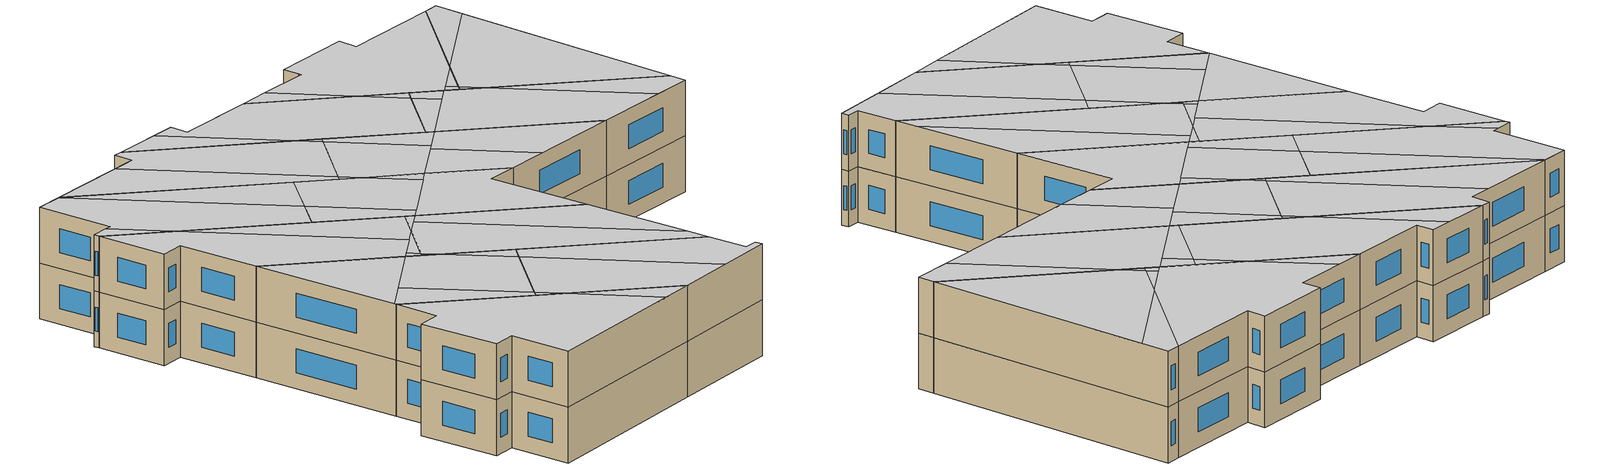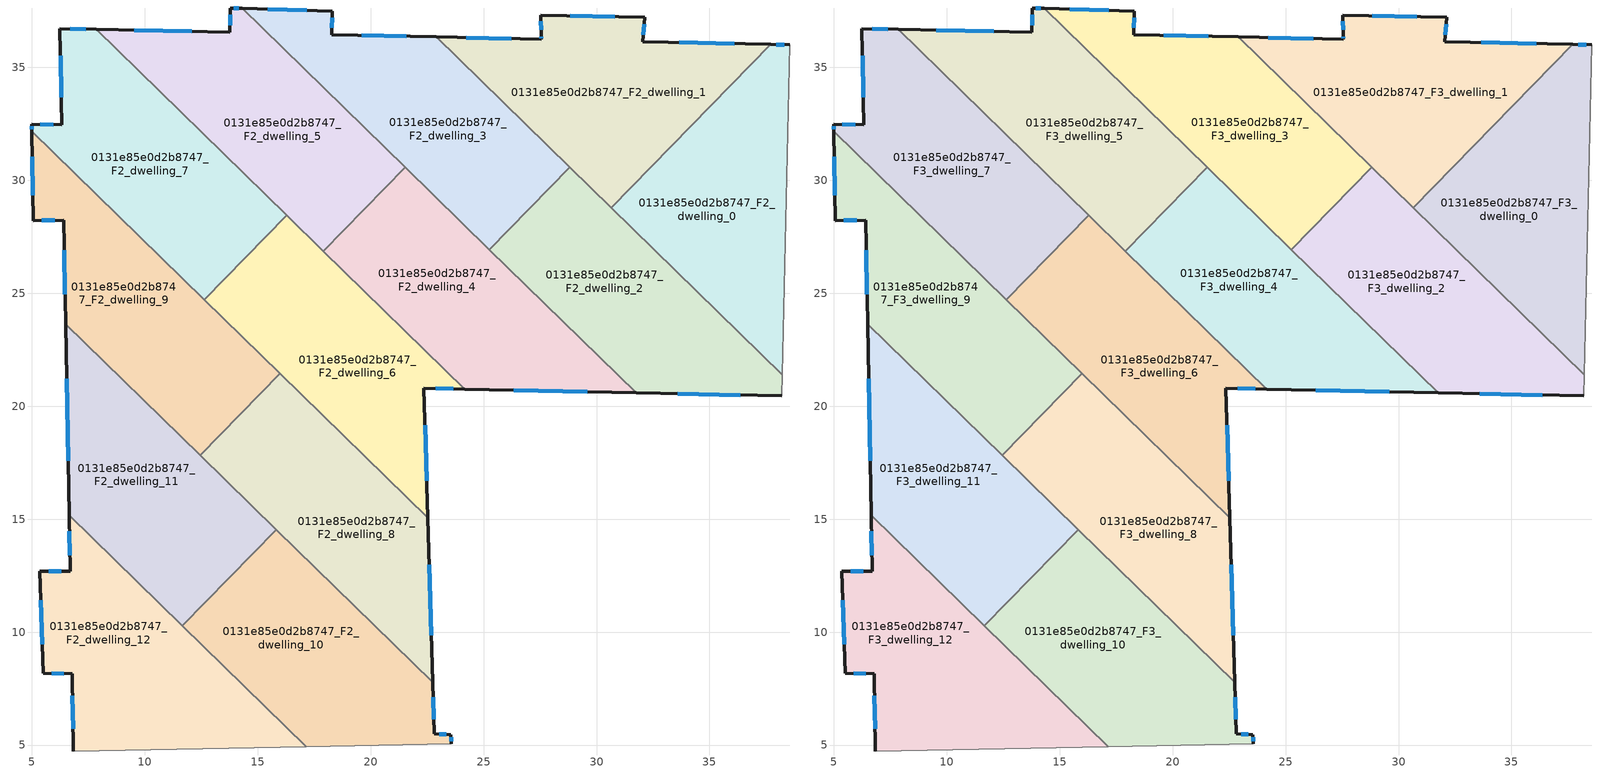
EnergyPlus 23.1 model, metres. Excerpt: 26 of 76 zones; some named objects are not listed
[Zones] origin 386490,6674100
0131e85e0d2b8747_F2_dwelling_0
 floor to 0131e85e0d2b8747_F1_dwelling_0 (EU_floor_Construction): 38.56,36 38.22,21.4 30.66,28.79 37.72,36.02 z6
 wall outside (EU_wall_Construction): 38.56,36 37.72,36.02 z6:9
 wall to 0131e85e0d2b8747_F2_dwelling_1 (EU_wall_Construction): 37.72,36.02 30.66,28.79 z6:9
 wall adiabatic (EU_wall_Construction): 38.22,21.4 38.56,36 z6:9
 wall to 0131e85e0d2b8747_F2_dwelling_2 (EU_wall_Construction): 30.66,28.79 38.22,21.4 z6:9
 window (EU_Window_Construction): 38.32,36.01 37.96,36.02 z6.86:8.14
0131e85e0d2b8747_F2_dwelling_1
 floor to 0131e85e0d2b8747_F1_dwelling_1 (EU_floor_Construction): 37.72,36.02 30.66,28.79 22.9,36.36 27.56,36.25 27.55,36.41 27.53,37.3 32.13,37.24 32.05,36.15 z6
 wall outside (EU_wall_Construction): 37.72,36.02 32.05,36.15 32.13,37.24 27.53,37.3 27.55,36.41 27.56,36.25 22.9,36.36 z6:9
 wall to 0131e85e0d2b8747_F2_dwelling_3 (EU_wall_Construction): 22.9,36.36 28.82,30.58 z6:9
 wall to 0131e85e0d2b8747_F2_dwelling_2 (EU_wall_Construction): 28.82,30.58 30.65,28.79 z6:9
 window (EU_Window_Construction): 26.23,36.28 24.23,36.33 / 27.56,36.37 27.56,36.3 / 27.54,37.05 27.55,36.67 / 30.81,37.25 28.84,37.28 / 32.08,36.46 32.11,36.92 / 36.1,36.06 33.67,36.11 z6.86:8.14
0131e85e0d2b8747_F2_dwelling_10
 floor to 0131e85e0d2b8747_F1_dwelling_10 (EU_floor_Construction): 22.75,7.77 22.82,5.5 23.55,5.46 23.57,5.06 17.14,4.94 11.66,10.28 15.82,14.54 z6
 wall outside (EU_wall_Construction): 23.57,5.06 23.55,5.46 22.82,5.5 22.75,7.77 z6:9
 wall to 0131e85e0d2b8747_F2_dwelling_11 (EU_wall_Construction): 15.82,14.54 11.66,10.28 z6:9
 wall adiabatic (EU_wall_Construction): 17.14,4.94 23.57,5.06 z6:9
 wall to 0131e85e0d2b8747_F2_dwelling_12 (EU_wall_Construction): 11.66,10.28 17.14,4.94 z6:9
 wall to 0131e85e0d2b8747_F2_dwelling_8 (EU_wall_Construction): 22.75,7.77 15.82,14.54 z6:9
 window (EU_Window_Construction): 22.8,6.15 22.77,7.12 / 23.34,5.47 23.03,5.49 / 23.57,5.18 23.56,5.35 z6.86:8.14
0131e85e0d2b8747_F2_dwelling_11
 floor to 0131e85e0d2b8747_F1_dwelling_11 (EU_floor_Construction): 15.82,14.54 11.66,10.28 6.65,15.17 6.49,23.64 z6
 wall outside (EU_wall_Construction): 6.49,23.64 6.65,15.17 z6:9
 wall to 0131e85e0d2b8747_F2_dwelling_9 (EU_wall_Construction): 12.45,17.82 6.49,23.64 z6:9
 wall to 0131e85e0d2b8747_F2_dwelling_12 (EU_wall_Construction): 6.65,15.17 11.66,10.28 z6:9
 wall to 0131e85e0d2b8747_F2_dwelling_8 (EU_wall_Construction): 15.82,14.54 12.45,17.82 z6:9
 window (EU_Window_Construction): 6.53,21.22 6.6,17.59 z6.86:8.14
0131e85e0d2b8747_F2_dwelling_12
 floor to 0131e85e0d2b8747_F1_dwelling_12 (EU_floor_Construction): 17.14,4.94 6.84,4.74 6.78,8.16 5.51,8.18 5.36,12.7 6.69,12.69 6.65,15.17 z6
 wall outside (EU_wall_Construction): 6.65,15.17 6.69,12.69 5.36,12.7 5.51,8.18 6.78,8.16 6.84,4.74 z6:9
 wall adiabatic (EU_wall_Construction): 6.84,4.74 17.14,4.94 z6:9
 window (EU_Window_Construction): 5.4,11.4 5.46,9.47 / 6.31,12.69 5.74,12.69 / 6.66,14.47 6.68,13.4 / 6.8,7.19 6.82,5.72 / 5.87,8.17 6.41,8.17 z6.86:8.14
0131e85e0d2b8747_F2_dwelling_2
 floor to 0131e85e0d2b8747_F1_dwelling_2 (EU_floor_Construction): 38.22,21.4 38.2,20.46 31.75,20.6 25.26,26.93 28.82,30.58 z6
 wall outside (EU_wall_Construction): 31.75,20.6 38.2,20.46 z6:9
 wall to 0131e85e0d2b8747_F2_dwelling_3 (EU_wall_Construction): 28.82,30.58 25.26,26.93 z6:9
 wall adiabatic (EU_wall_Construction): 38.2,20.46 38.22,21.4 z6:9
 wall to 0131e85e0d2b8747_F2_dwelling_4 (EU_wall_Construction): 25.26,26.93 31.75,20.6 z6:9
 window (EU_Window_Construction): 33.59,20.56 36.36,20.5 z6.86:8.14
0131e85e0d2b8747_F2_dwelling_3
 floor to 0131e85e0d2b8747_F1_dwelling_3 (EU_floor_Construction): 22.9,36.36 28.82,30.58 25.26,26.93 14.31,37.62 18.3,37.49 18.28,36.46 z6
 wall outside (EU_wall_Construction): 22.9,36.36 18.28,36.46 18.3,37.49 14.31,37.62 z6:9
 wall to 0131e85e0d2b8747_F2_dwelling_5 (EU_wall_Construction): 14.31,37.62 21.53,30.58 z6:9
 wall to 0131e85e0d2b8747_F2_dwelling_4 (EU_wall_Construction): 21.53,30.57 25.26,26.93 z6:9
 window (EU_Window_Construction): 17.16,37.52 15.45,37.58 / 18.28,36.75 18.29,37.19 / 21.58,36.38 19.6,36.43 z6.86:8.14
0131e85e0d2b8747_F2_dwelling_4
 floor to 0131e85e0d2b8747_F1_dwelling_4 (EU_floor_Construction): 31.75,20.6 24.17,20.76 17.91,26.87 21.53,30.58 z6
 wall outside (EU_wall_Construction): 24.17,20.76 31.75,20.6 z6:9
 wall to 0131e85e0d2b8747_F2_dwelling_5 (EU_wall_Construction): 21.53,30.58 17.91,26.87 z6:9
 wall to 0131e85e0d2b8747_F2_dwelling_6 (EU_wall_Construction): 17.91,26.87 24.17,20.76 z6:9
 window (EU_Window_Construction): 26.33,20.72 29.58,20.65 z6.86:8.14
0131e85e0d2b8747_F2_dwelling_5
 floor to 0131e85e0d2b8747_F1_dwelling_5 (EU_floor_Construction): 21.53,30.58 17.91,26.87 7.84,36.69 13.77,36.56 13.79,37.63 14.31,37.62 z6
 wall outside (EU_wall_Construction): 14.31,37.62 13.79,37.63 13.77,36.56 7.84,36.69 z6:9
 wall to 0131e85e0d2b8747_F2_dwelling_7 (EU_wall_Construction): 7.84,36.69 16.28,28.46 z6:9
 wall to 0131e85e0d2b8747_F2_dwelling_6 (EU_wall_Construction): 16.28,28.46 17.91,26.87 z6:9
 window (EU_Window_Construction): 13.79,37.33 13.78,36.87 / 14.16,37.62 13.94,37.63 / 12.08,36.6 9.54,36.65 z6.86:8.14
0131e85e0d2b8747_F2_dwelling_6
 floor to 0131e85e0d2b8747_F1_dwelling_6 (EU_floor_Construction): 24.17,20.76 22.36,20.8 22.53,15.07 12.64,24.72 16.28,28.46 z6
 wall outside (EU_wall_Construction): 22.53,15.07 22.36,20.8 24.17,20.76 z6:9
 wall to 0131e85e0d2b8747_F2_dwelling_7 (EU_wall_Construction): 16.28,28.46 12.64,24.72 z6:9
 wall to 0131e85e0d2b8747_F2_dwelling_8 (EU_wall_Construction): 15.99,21.45 22.53,15.07 z6:9
 wall to 0131e85e0d2b8747_F2_dwelling_9 (EU_wall_Construction): 12.64,24.72 15.99,21.45 z6:9
 window (EU_Window_Construction): 22.48,16.71 22.41,19.16 / 22.88,20.79 23.65,20.77 z6.86:8.14
0131e85e0d2b8747_F2_dwelling_7
 floor to 0131e85e0d2b8747_F1_dwelling_7 (EU_floor_Construction): 16.28,28.46 12.64,24.72 4.99,32.18 4.99,32.48 6.32,32.47 6.24,36.72 7.84,36.69 z6
 wall outside (EU_wall_Construction): 7.84,36.69 6.24,36.72 6.32,32.47 4.99,32.48 4.99,32.18 z6:9
 wall to 0131e85e0d2b8747_F2_dwelling_9 (EU_wall_Construction): 4.99,32.18 12.64,24.72 z6:9
 window (EU_Window_Construction): 4.99,32.4 4.99,32.27 / 5.94,32.47 5.37,32.48 / 6.27,35.51 6.3,33.69 / 7.39,36.7 6.7,36.71 z6.86:8.14
0131e85e0d2b8747_F2_dwelling_8
 floor to 0131e85e0d2b8747_F1_dwelling_8 (EU_floor_Construction): 22.53,15.07 22.75,7.77 12.45,17.82 15.99,21.45 z6
 wall outside (EU_wall_Construction): 22.75,7.77 22.53,15.07 z6:9
 wall to 0131e85e0d2b8747_F2_dwelling_9 (EU_wall_Construction): 15.99,21.45 12.45,17.82 z6:9
 window (EU_Window_Construction): 22.69,9.86 22.59,12.98 z6.86:8.14
0131e85e0d2b8747_F2_dwelling_9
 floor to 0131e85e0d2b8747_F1_dwelling_9 (EU_floor_Construction): 6.4,28.23 5.06,28.22 4.99,32.18 15.99,21.45 12.45,17.82 6.49,23.64 z6
 wall outside (EU_wall_Construction): 4.99,32.18 5.06,28.22 6.4,28.23 6.49,23.64 z6:9
 window (EU_Window_Construction): 6.43,26.92 6.46,24.95 / 5.44,28.23 6.02,28.23 / 5.01,31.05 5.04,29.35 z6.86:8.14
0131e85e0d2b8747_F3_dwelling_0
 floor to 0131e85e0d2b8747_F2_dwelling_0 (EU_floor_Construction): 38.56,36 38.22,21.4 30.66,28.79 37.72,36.02 z9
 wall outside (EU_wall_Construction): 38.56,36 37.72,36.02 z9:12
 wall to 0131e85e0d2b8747_F3_dwelling_1 (EU_wall_Construction): 37.72,36.02 30.66,28.79 z9:12
 wall adiabatic (EU_wall_Construction): 38.22,21.4 38.56,36 z9:12
 wall to 0131e85e0d2b8747_F3_dwelling_2 (EU_wall_Construction): 30.66,28.79 38.22,21.4 z9:12
 window (EU_Window_Construction): 38.32,36.01 37.96,36.02 z9.86:11.14
 ceiling to 0131e85e0d2b8747_F4_dwelling_6 (EU_floor_Construction): 38.22,21.4 38.52,34.36 32.67,30.86 30.88,29.02 31.55,27.92 z12
 ceiling to 0131e85e0d2b8747_F4_dwelling_0 (EU_floor_Construction): 38.52,34.36 38.56,36 37.72,36.02 32.67,30.86 z12
 ceiling to 0131e85e0d2b8747_F4_dwelling_7 (EU_floor_Construction): 31.55,27.92 30.88,29.02 30.66,28.79 z12
0131e85e0d2b8747_F3_dwelling_1
 floor to 0131e85e0d2b8747_F2_dwelling_1 (EU_floor_Construction): 37.72,36.02 30.66,28.79 22.9,36.36 27.56,36.25 27.55,36.41 27.53,37.3 32.13,37.24 32.05,36.15 z9
 wall outside (EU_wall_Construction): 37.72,36.02 32.05,36.15 32.13,37.24 27.53,37.3 27.55,36.41 27.56,36.25 22.9,36.36 z9:12
 wall to 0131e85e0d2b8747_F3_dwelling_3 (EU_wall_Construction): 22.9,36.36 28.82,30.58 z9:12
 wall to 0131e85e0d2b8747_F3_dwelling_2 (EU_wall_Construction): 28.82,30.58 30.65,28.79 z9:12
 window (EU_Window_Construction): 26.23,36.28 24.23,36.33 / 27.56,36.37 27.56,36.3 / 27.54,37.05 27.55,36.67 / 30.81,37.25 28.84,37.28 / 32.08,36.46 32.11,36.92 / 36.1,36.06 33.67,36.11 z9.86:11.14
 ceiling to 0131e85e0d2b8747_F4_dwelling_0 (EU_floor_Construction): 32.67,30.86 37.72,36.02 32.05,36.15 32.13,37.24 27.53,37.3 27.55,36.41 27.56,36.25 24.61,36.32 26.95,32.4 30.11,29.32 z12
 ceiling to 0131e85e0d2b8747_F4_dwelling_6 (EU_floor_Construction): 30.88,29.02 32.67,30.86 30.55,29.58 z12
 ceiling to 0131e85e0d2b8747_F4_dwelling_1 (EU_floor_Construction): 26.95,32.4 24.61,36.32 22.9,36.35 z12
 ceiling to 0131e85e0d2b8747_F4_dwelling_7 (EU_floor_Construction): 30.66,28.79 30.88,29.02 30.55,29.58 30.11,29.32 z12
0131e85e0d2b8747_F3_dwelling_10
 floor to 0131e85e0d2b8747_F2_dwelling_10 (EU_floor_Construction): 22.75,7.77 22.82,5.5 23.55,5.46 23.57,5.06 17.14,4.94 11.66,10.28 15.82,14.54 z9
 wall outside (EU_wall_Construction): 23.57,5.06 23.55,5.46 22.82,5.5 22.75,7.77 z9:12
 wall to 0131e85e0d2b8747_F3_dwelling_11 (EU_wall_Construction): 15.82,14.54 11.66,10.28 z9:12
 wall adiabatic (EU_wall_Construction): 17.14,4.94 23.57,5.06 z9:12
 wall to 0131e85e0d2b8747_F3_dwelling_12 (EU_wall_Construction): 11.66,10.28 17.14,4.94 z9:12
 wall to 0131e85e0d2b8747_F3_dwelling_8 (EU_wall_Construction): 22.75,7.77 15.82,14.54 z9:12
 window (EU_Window_Construction): 22.8,6.15 22.77,7.12 / 23.34,5.47 23.03,5.49 / 23.57,5.18 23.56,5.35 z9.86:11.14
 ceiling to 0131e85e0d2b8747_F4_dwelling_10 (EU_floor_Construction): 20.4,5 15.12,13.82 11.93,10.55 12.69,9.27 17.14,4.94 z12
 ceiling to 0131e85e0d2b8747_F4_dwelling_9 (EU_floor_Construction): 23.57,5.06 23.55,5.46 22.82,5.5 22.75,7.77 15.82,14.54 15.12,13.82 20.4,5 z12
 ceiling to 0131e85e0d2b8747_F4_dwelling_11 (EU_floor_Construction): 12.69,9.27 11.93,10.55 11.66,10.28 z12
0131e85e0d2b8747_F3_dwelling_11
 floor to 0131e85e0d2b8747_F2_dwelling_11 (EU_floor_Construction): 15.82,14.54 11.66,10.28 6.65,15.17 6.49,23.64 z9
 wall outside (EU_wall_Construction): 6.49,23.64 6.65,15.17 z9:12
 wall to 0131e85e0d2b8747_F3_dwelling_9 (EU_wall_Construction): 12.45,17.82 6.49,23.64 z9:12
 wall to 0131e85e0d2b8747_F3_dwelling_12 (EU_wall_Construction): 6.65,15.17 11.66,10.28 z9:12
 wall to 0131e85e0d2b8747_F3_dwelling_8 (EU_wall_Construction): 15.82,14.54 12.45,17.82 z9:12
 window (EU_Window_Construction): 6.53,21.22 6.6,17.59 z9.86:11.14
 ceiling to 0131e85e0d2b8747_F4_dwelling_5 (EU_floor_Construction): 11.86,18.4 6.49,23.64 6.65,15.28 z12
 ceiling to 0131e85e0d2b8747_F4_dwelling_10 (EU_floor_Construction): 11.93,10.55 15.12,13.82 13.11,17.18 11.86,18.4 8.45,16.36 z12
 ceiling to 0131e85e0d2b8747_F4_dwelling_11 (EU_floor_Construction): 11.66,10.28 11.93,10.55 8.45,16.36 6.65,15.28 6.65,15.17 z12
 ceiling to 0131e85e0d2b8747_F4_dwelling_9 (EU_floor_Construction): 15.12,13.82 15.82,14.54 13.11,17.18 z12
0131e85e0d2b8747_F3_dwelling_12
 floor to 0131e85e0d2b8747_F2_dwelling_12 (EU_floor_Construction): 17.14,4.94 6.84,4.74 6.78,8.16 5.51,8.18 5.36,12.7 6.69,12.69 6.65,15.17 z9
 wall outside (EU_wall_Construction): 6.65,15.17 6.69,12.69 5.36,12.7 5.51,8.18 6.78,8.16 6.84,4.74 z9:12
 wall adiabatic (EU_wall_Construction): 6.84,4.74 17.14,4.94 z9:12
 window (EU_Window_Construction): 5.4,11.4 5.46,9.47 / 6.31,12.69 5.74,12.69 / 6.66,14.47 6.68,13.4 / 6.8,7.19 6.82,5.72 / 5.87,8.17 6.41,8.17 z9.86:11.14
 ceiling to 0131e85e0d2b8747_F4_dwelling_11 (EU_floor_Construction): 15.31,4.9 12.69,9.27 6.65,15.17 6.69,12.69 5.36,12.7 5.51,8.18 6.78,8.16 6.84,4.74 z12
 ceiling to 0131e85e0d2b8747_F4_dwelling_10 (EU_floor_Construction): 17.14,4.94 12.69,9.27 15.31,4.9 z12
0131e85e0d2b8747_F3_dwelling_2
 floor to 0131e85e0d2b8747_F2_dwelling_2 (EU_floor_Construction): 38.22,21.4 38.2,20.46 31.75,20.6 25.26,26.93 28.82,30.58 z9
 wall outside (EU_wall_Construction): 31.75,20.6 38.2,20.46 z9:12
 wall to 0131e85e0d2b8747_F3_dwelling_3 (EU_wall_Construction): 28.82,30.58 25.26,26.93 z9:12
 wall adiabatic (EU_wall_Construction): 38.2,20.46 38.22,21.4 z9:12
 wall to 0131e85e0d2b8747_F3_dwelling_4 (EU_wall_Construction): 25.26,26.93 31.75,20.6 z9:12
 window (EU_Window_Construction): 33.59,20.56 36.36,20.5 z9.86:11.14
 ceiling to 0131e85e0d2b8747_F4_dwelling_7 (EU_floor_Construction): 35.98,20.51 31.55,27.91 30.11,29.32 25.59,26.61 31.75,20.6 z12
 ceiling to 0131e85e0d2b8747_F4_dwelling_6 (EU_floor_Construction): 38.2,20.46 38.22,21.4 31.55,27.91 35.98,20.51 z12
 ceiling to 0131e85e0d2b8747_F4_dwelling_1 (EU_floor_Construction): 29.14,28.74 28.34,30.09 25.26,26.93 25.59,26.61 z12
 ceiling to 0131e85e0d2b8747_F4_dwelling_0 (EU_floor_Construction): 30.11,29.32 28.82,30.58 28.34,30.09 29.14,28.74 z12
0131e85e0d2b8747_F3_dwelling_3
 floor to 0131e85e0d2b8747_F2_dwelling_3 (EU_floor_Construction): 22.9,36.36 28.82,30.58 25.26,26.93 14.31,37.62 18.3,37.49 18.28,36.46 z9
 wall outside (EU_wall_Construction): 22.9,36.36 18.28,36.46 18.3,37.49 14.31,37.62 z9:12
 wall to 0131e85e0d2b8747_F3_dwelling_5 (EU_wall_Construction): 14.31,37.62 21.53,30.58 z9:12
 wall to 0131e85e0d2b8747_F3_dwelling_4 (EU_wall_Construction): 21.53,30.57 25.26,26.93 z9:12
 window (EU_Window_Construction): 17.16,37.52 15.45,37.58 / 18.28,36.75 18.29,37.19 / 21.58,36.38 19.6,36.43 z9.86:11.14
 ceiling to 0131e85e0d2b8747_F4_dwelling_1 (EU_floor_Construction): 25.26,26.93 28.34,30.09 26.95,32.4 22.9,36.35 18.28,36.46 18.3,37.49 16.96,37.53 20.55,31.53 z12
 ceiling to 0131e85e0d2b8747_F4_dwelling_2 (EU_floor_Construction): 20.55,31.53 16.96,37.53 14.31,37.62 z12
 ceiling adiabatic (EU_roof_Construction): 28.34,30.09 28.82,30.58 26.95,32.4 z12
0131e85e0d2b8747_F3_dwelling_4
 floor to 0131e85e0d2b8747_F2_dwelling_4 (EU_floor_Construction): 31.75,20.6 24.17,20.76 17.91,26.87 21.53,30.58 z9
 wall outside (EU_wall_Construction): 24.17,20.76 31.75,20.6 z9:12
 wall to 0131e85e0d2b8747_F3_dwelling_5 (EU_wall_Construction): 21.53,30.58 17.91,26.87 z9:12
 wall to 0131e85e0d2b8747_F3_dwelling_6 (EU_wall_Construction): 17.91,26.87 24.17,20.76 z9:12
 window (EU_Window_Construction): 26.33,20.72 29.58,20.65 z9.86:11.14
 ceiling to 0131e85e0d2b8747_F4_dwelling_7 (EU_floor_Construction): 31.75,20.6 25.59,26.61 23.67,25.47 26.52,20.71 z12
 ceiling to 0131e85e0d2b8747_F4_dwelling_8 (EU_floor_Construction): 26.52,20.71 23.67,25.47 20.99,23.86 24.17,20.76 z12
 ceiling to 0131e85e0d2b8747_F4_dwelling_2 (EU_floor_Construction): 24.04,25.69 21.27,30.32 18.12,27.08 18.72,26.08 20.99,23.86 z12
 ceiling to 0131e85e0d2b8747_F4_dwelling_1 (EU_floor_Construction): 25.59,26.61 21.53,30.58 21.27,30.32 24.04,25.69 z12
 ceiling adiabatic (EU_roof_Construction): 18.72,26.08 18.12,27.08 17.91,26.87 z12
0131e85e0d2b8747_F3_dwelling_5
 floor to 0131e85e0d2b8747_F2_dwelling_5 (EU_floor_Construction): 21.53,30.58 17.91,26.87 7.84,36.69 13.77,36.56 13.79,37.63 14.31,37.62 z9
 wall outside (EU_wall_Construction): 14.31,37.62 13.79,37.63 13.77,36.56 7.84,36.69 z9:12
 wall to 0131e85e0d2b8747_F3_dwelling_7 (EU_wall_Construction): 7.84,36.69 16.28,28.46 z9:12
 wall to 0131e85e0d2b8747_F3_dwelling_6 (EU_wall_Construction): 16.28,28.46 17.91,26.87 z9:12
 window (EU_Window_Construction): 13.79,37.33 13.78,36.87 / 14.16,37.62 13.94,37.63 / 12.08,36.6 9.54,36.65 z9.86:11.14
 ceiling to 0131e85e0d2b8747_F4_dwelling_2 (EU_floor_Construction): 18.12,27.08 21.27,30.32 20.55,31.53 14.31,37.62 13.79,37.63 13.77,36.56 12.43,36.59 z12
 ceiling adiabatic (EU_roof_Construction): 17.91,26.87 18.12,27.08 12.43,36.59 7.84,36.69 z12
 ceiling to 0131e85e0d2b8747_F4_dwelling_1 (EU_floor_Construction): 21.27,30.32 21.53,30.58 20.55,31.53 z12
0131e85e0d2b8747_F3_dwelling_6
 floor to 0131e85e0d2b8747_F2_dwelling_6 (EU_floor_Construction): 24.17,20.76 22.36,20.8 22.53,15.07 12.64,24.72 16.28,28.46 z9
 wall outside (EU_wall_Construction): 22.53,15.07 22.36,20.8 24.17,20.76 z9:12
 wall to 0131e85e0d2b8747_F3_dwelling_7 (EU_wall_Construction): 16.28,28.46 12.64,24.72 z9:12
 wall to 0131e85e0d2b8747_F3_dwelling_8 (EU_wall_Construction): 15.99,21.45 22.53,15.07 z9:12
 wall to 0131e85e0d2b8747_F3_dwelling_9 (EU_wall_Construction): 12.64,24.72 15.99,21.45 z9:12
 window (EU_Window_Construction): 22.48,16.71 22.41,19.16 / 22.88,20.79 23.65,20.77 z9.86:11.14
 ceiling to 0131e85e0d2b8747_F4_dwelling_3 (EU_floor_Construction): 20.29,23.45 18.72,26.07 16.28,28.46 14.09,26.21 16.94,21.44 z12
 ceiling to 0131e85e0d2b8747_F4_dwelling_8 (EU_floor_Construction): 22.53,15.07 22.36,20.8 24.17,20.76 20.99,23.86 16.36,21.09 z12
 ceiling to 0131e85e0d2b8747_F4_dwelling_2 (EU_floor_Construction): 20.99,23.86 18.72,26.07 20.29,23.45 z12
 ceiling to 0131e85e0d2b8747_F4_dwelling_4 (EU_floor_Construction): 16.94,21.44 14.09,26.21 12.64,24.72 16.36,21.09 z12
0131e85e0d2b8747_F3_dwelling_7
 floor to 0131e85e0d2b8747_F2_dwelling_7 (EU_floor_Construction): 16.28,28.46 12.64,24.72 4.99,32.18 4.99,32.48 6.32,32.47 6.24,36.72 7.84,36.69 z9
 wall outside (EU_wall_Construction): 7.84,36.69 6.24,36.72 6.32,32.47 4.99,32.48 4.99,32.18 z9:12
 wall to 0131e85e0d2b8747_F3_dwelling_9 (EU_wall_Construction): 4.99,32.18 12.64,24.72 z9:12
 window (EU_Window_Construction): 4.99,32.4 4.99,32.27 / 5.94,32.47 5.37,32.48 / 6.27,35.51 6.3,33.69 / 7.39,36.7 6.7,36.71 z9.86:11.14
 ceiling to 0131e85e0d2b8747_F4_dwelling_4 (EU_floor_Construction): 12.64,24.72 14.09,26.21 7.82,36.69 6.24,36.72 6.32,32.47 5.94,32.47 7.69,29.55 z12
 ceiling to 0131e85e0d2b8747_F4_dwelling_5 (EU_floor_Construction): 7.69,29.55 5.94,32.47 4.99,32.48 4.99,32.18 z12
 ceiling to 0131e85e0d2b8747_F4_dwelling_3 (EU_floor_Construction): 14.09,26.21 16.28,28.46 7.84,36.69 7.82,36.69 z12
0131e85e0d2b8747_F3_dwelling_8
 floor to 0131e85e0d2b8747_F2_dwelling_8 (EU_floor_Construction): 22.53,15.07 22.75,7.77 12.45,17.82 15.99,21.45 z9
 wall outside (EU_wall_Construction): 22.75,7.77 22.53,15.07 z9:12
 wall to 0131e85e0d2b8747_F3_dwelling_9 (EU_wall_Construction): 15.99,21.45 12.45,17.82 z9:12
 window (EU_Window_Construction): 22.69,9.86 22.59,12.98 z9.86:11.14
 ceiling to 0131e85e0d2b8747_F4_dwelling_9 (EU_floor_Construction): 22.75,7.77 22.71,8.98 15.7,20.7 14.63,20.05 12.62,18 13.11,17.18 z12
 ceiling to 0131e85e0d2b8747_F4_dwelling_8 (EU_floor_Construction): 22.71,8.98 22.53,15.07 16.36,21.09 15.7,20.7 z12
 ceiling to 0131e85e0d2b8747_F4_dwelling_4 (EU_floor_Construction): 16.36,21.09 15.99,21.45 14.63,20.05 z12
 ceiling adiabatic (EU_roof_Construction): 13.11,17.18 12.62,18 12.45,17.82 z12
0131e85e0d2b8747_F3_dwelling_9
 floor to 0131e85e0d2b8747_F2_dwelling_9 (EU_floor_Construction): 6.4,28.23 5.06,28.22 4.99,32.18 15.99,21.45 12.45,17.82 6.49,23.64 z9
 wall outside (EU_wall_Construction): 4.99,32.18 5.06,28.22 6.4,28.23 6.49,23.64 z9:12
 window (EU_Window_Construction): 6.43,26.92 6.46,24.95 / 5.44,28.23 6.02,28.23 / 5.01,31.05 5.04,29.35 z9.86:11.14
 ceiling to 0131e85e0d2b8747_F4_dwelling_5 (EU_floor_Construction): 13.71,19.5 7.69,29.55 4.99,32.18 5.06,28.22 6.4,28.23 6.49,23.64 11.86,18.4 z12
 ceiling to 0131e85e0d2b8747_F4_dwelling_9 (EU_floor_Construction): 12.62,18 14.63,20.05 12.24,18.63 z12; 12.45,17.82 12.62,18 12.24,18.63 11.86,18.4 z12
 ceiling to 0131e85e0d2b8747_F4_dwelling_4 (EU_floor_Construction): 14.63,20.05 15.99,21.45 7.69,29.55 13.7,19.5 z12
[Building]
EU S2 Campaign: North Axis=0; Terrain=City; Solar Distribution=FullExterior
[Site:Location]
Helsinki-Vantaa.AP: Latitude=60.317; Longitude=24.963; Time Zone=2; Elevation=54.6
[SizingPeriod:WeatherFileDays]
AnnualSizingPeriod: Begin Month=1; Begin Day of Month=1; End Month=12; End Day of Month=31; Day of Week for Start Day=Monday; Use Weather File Daylight Saving Period=No; Use Weather File Rain and Snow Indicators=No
[MATERIAL]
EU_InternalMass_Material: Roughness=MediumRough; Thickness=0.1; Conductivity=1; Density=1800; Specific Heat=900; Thermal Absorptance=0.9; Solar Absorptance=0.7; Visible Absorptance=0.7
[MATERIAL:NOMASS] Roughness=MediumRough; Thermal Absorptance=0.9; Solar Absorptance=0.7; Visible Absorptance=0.7
Name | Thermal Resistance
EU_wall_NoMass | 1.10183
EU_roof_NoMass; EU_floor_NoMass | 1.70606
[WINDOWMATERIAL:SIMPLEGLAZINGSYSTEM]
EU_Window_SimpleGlazing: UFactor=3.11035; Solar Heat Gain Coefficient=0.8; Visible Transmittance=0.8
[CONSTRUCTION]
EU_wall_Construction: EU_wall_NoMass
EU_roof_Construction: EU_roof_NoMass
EU_floor_Construction: EU_floor_NoMass
EU_Window_Construction: EU_Window_SimpleGlazing
EU_InternalMass_Construction: EU_InternalMass_Material
[ZONE] Type=1; Multiplier=1; Ceiling Height=autocalculate; Floor Area=autocalculate; Part of Total Floor Area=Yes
Name | Volume
0131e85e0d2b8747_F2_dwelling_0; 0131e85e0d2b8747_F3_dwelling_0; 0131e85e0d2b8747_F2_dwelling_10; 0131e85e0d2b8747_F3_dwelling_10; 0131e85e0d2b8747_F2_dwelling_3; 0131e85e0d2b8747_F3_dwelling_3 | 178.89
0131e85e0d2b8747_F2_dwelling_1; 0131e85e0d2b8747_F3_dwelling_1 | 178.906
0131e85e0d2b8747_F2_dwelling_11; 0131e85e0d2b8747_F3_dwelling_11 | 178.895
0131e85e0d2b8747_F2_dwelling_12; 0131e85e0d2b8747_F3_dwelling_12 | 178.912
0131e85e0d2b8747_F2_dwelling_2; 0131e85e0d2b8747_F3_dwelling_2 | 178.86
0131e85e0d2b8747_F2_dwelling_4; 0131e85e0d2b8747_F3_dwelling_4 | 178.893
0131e85e0d2b8747_F2_dwelling_5; 0131e85e0d2b8747_F3_dwelling_5 | 178.909
0131e85e0d2b8747_F2_dwelling_6; 0131e85e0d2b8747_F3_dwelling_6 | 178.903
0131e85e0d2b8747_F2_dwelling_7; 0131e85e0d2b8747_F3_dwelling_7 | 178.885
0131e85e0d2b8747_F2_dwelling_8; 0131e85e0d2b8747_F3_dwelling_8 | 178.927
0131e85e0d2b8747_F2_dwelling_9; 0131e85e0d2b8747_F3_dwelling_9 | 178.926
[INTERNALMASS] Construction=EU_InternalMass_Construction
Name | Zone or ZoneList | Surface Area
0131e85e0d2b8747_F2_dwelling_0_EU_InternalMass | 0131e85e0d2b8747_F2_dwelling_0 | 59.6307
0131e85e0d2b8747_F2_dwelling_1_EU_InternalMass | 0131e85e0d2b8747_F2_dwelling_1 | 59.6354
0131e85e0d2b8747_F2_dwelling_2_EU_InternalMass | 0131e85e0d2b8747_F2_dwelling_2 | 59.6209
0131e85e0d2b8747_F2_dwelling_3_EU_InternalMass | 0131e85e0d2b8747_F2_dwelling_3 | 59.6303
0131e85e0d2b8747_F2_dwelling_4_EU_InternalMass | 0131e85e0d2b8747_F2_dwelling_4 | 59.6337
0131e85e0d2b8747_F2_dwelling_5_EU_InternalMass | 0131e85e0d2b8747_F2_dwelling_5 | 59.6373
0131e85e0d2b8747_F2_dwelling_6_EU_InternalMass | 0131e85e0d2b8747_F2_dwelling_6 | 59.6331
0131e85e0d2b8747_F2_dwelling_7_EU_InternalMass | 0131e85e0d2b8747_F2_dwelling_7 | 59.6274
0131e85e0d2b8747_F2_dwelling_8_EU_InternalMass | 0131e85e0d2b8747_F2_dwelling_8 | 59.6416
0131e85e0d2b8747_F2_dwelling_9_EU_InternalMass | 0131e85e0d2b8747_F2_dwelling_9 | 59.6423
0131e85e0d2b8747_F2_dwelling_10_EU_InternalMass | 0131e85e0d2b8747_F2_dwelling_10 | 59.6286
0131e85e0d2b8747_F2_dwelling_11_EU_InternalMass | 0131e85e0d2b8747_F2_dwelling_11 | 59.6314
0131e85e0d2b8747_F2_dwelling_12_EU_InternalMass | 0131e85e0d2b8747_F2_dwelling_12 | 59.637
0131e85e0d2b8747_F3_dwelling_0_EU_InternalMass | 0131e85e0d2b8747_F3_dwelling_0 | 59.6307
0131e85e0d2b8747_F3_dwelling_1_EU_InternalMass | 0131e85e0d2b8747_F3_dwelling_1 | 59.6354
0131e85e0d2b8747_F3_dwelling_2_EU_InternalMass | 0131e85e0d2b8747_F3_dwelling_2 | 59.6209
0131e85e0d2b8747_F3_dwelling_3_EU_InternalMass | 0131e85e0d2b8747_F3_dwelling_3 | 59.6303
0131e85e0d2b8747_F3_dwelling_4_EU_InternalMass | 0131e85e0d2b8747_F3_dwelling_4 | 59.6337
0131e85e0d2b8747_F3_dwelling_5_EU_InternalMass | 0131e85e0d2b8747_F3_dwelling_5 | 59.6373
0131e85e0d2b8747_F3_dwelling_6_EU_InternalMass | 0131e85e0d2b8747_F3_dwelling_6 | 59.6331
0131e85e0d2b8747_F3_dwelling_7_EU_InternalMass | 0131e85e0d2b8747_F3_dwelling_7 | 59.6274
0131e85e0d2b8747_F3_dwelling_8_EU_InternalMass | 0131e85e0d2b8747_F3_dwelling_8 | 59.6416
0131e85e0d2b8747_F3_dwelling_9_EU_InternalMass | 0131e85e0d2b8747_F3_dwelling_9 | 59.6423
0131e85e0d2b8747_F3_dwelling_10_EU_InternalMass | 0131e85e0d2b8747_F3_dwelling_10 | 59.6286
0131e85e0d2b8747_F3_dwelling_11_EU_InternalMass | 0131e85e0d2b8747_F3_dwelling_11 | 59.6314
0131e85e0d2b8747_F3_dwelling_12_EU_InternalMass | 0131e85e0d2b8747_F3_dwelling_12 | 59.637
[OTHEREQUIPMENT] Fuel Type=Electricity; Design Level Calculation Method=Watts/Area; Power per Zone Floor Area=1; Fraction Latent=0; Fraction Radiant=0; Fraction Lost=0; Carbon Dioxide Generation Rate=0; EndUse Subcategory=EU_Step8_InternalGains
Name | Zone or ZoneList or Space or SpaceList | Schedule
EU_Step8_InternalGain_0131e85e0d2b8747_F2_dwelling_0_f000 | 0131e85e0d2b8747_F2_dwelling_0 | EU_Step8_GainSchedule_0131e85e0d2b8747_F2_dwelling_0_f000
EU_Step8_InternalGain_0131e85e0d2b8747_F2_dwelling_1_f000 | 0131e85e0d2b8747_F2_dwelling_1 | EU_Step8_GainSchedule_0131e85e0d2b8747_F2_dwelling_1_f000
EU_Step8_InternalGain_0131e85e0d2b8747_F2_dwelling_2_f000 | 0131e85e0d2b8747_F2_dwelling_2 | EU_Step8_GainSchedule_0131e85e0d2b8747_F2_dwelling_2_f000
EU_Step8_InternalGain_0131e85e0d2b8747_F2_dwelling_3_f000 | 0131e85e0d2b8747_F2_dwelling_3 | EU_Step8_GainSchedule_0131e85e0d2b8747_F2_dwelling_3_f000
EU_Step8_InternalGain_0131e85e0d2b8747_F2_dwelling_4_f000 | 0131e85e0d2b8747_F2_dwelling_4 | EU_Step8_GainSchedule_0131e85e0d2b8747_F2_dwelling_4_f000
EU_Step8_InternalGain_0131e85e0d2b8747_F2_dwelling_5_f000 | 0131e85e0d2b8747_F2_dwelling_5 | EU_Step8_GainSchedule_0131e85e0d2b8747_F2_dwelling_5_f000
EU_Step8_InternalGain_0131e85e0d2b8747_F2_dwelling_6_f000 | 0131e85e0d2b8747_F2_dwelling_6 | EU_Step8_GainSchedule_0131e85e0d2b8747_F2_dwelling_6_f000
EU_Step8_InternalGain_0131e85e0d2b8747_F2_dwelling_7_f000 | 0131e85e0d2b8747_F2_dwelling_7 | EU_Step8_GainSchedule_0131e85e0d2b8747_F2_dwelling_7_f000
EU_Step8_InternalGain_0131e85e0d2b8747_F2_dwelling_8_f000 | 0131e85e0d2b8747_F2_dwelling_8 | EU_Step8_GainSchedule_0131e85e0d2b8747_F2_dwelling_8_f000
EU_Step8_InternalGain_0131e85e0d2b8747_F2_dwelling_9_f000 | 0131e85e0d2b8747_F2_dwelling_9 | EU_Step8_GainSchedule_0131e85e0d2b8747_F2_dwelling_9_f000
EU_Step8_InternalGain_0131e85e0d2b8747_F2_dwelling_10_f000 | 0131e85e0d2b8747_F2_dwelling_10 | EU_Step8_GainSchedule_0131e85e0d2b8747_F2_dwelling_10_f000
EU_Step8_InternalGain_0131e85e0d2b8747_F2_dwelling_11_f000 | 0131e85e0d2b8747_F2_dwelling_11 | EU_Step8_GainSchedule_0131e85e0d2b8747_F2_dwelling_11_f000
EU_Step8_InternalGain_0131e85e0d2b8747_F2_dwelling_12_f000 | 0131e85e0d2b8747_F2_dwelling_12 | EU_Step8_GainSchedule_0131e85e0d2b8747_F2_dwelling_12_f000
EU_Step8_InternalGain_0131e85e0d2b8747_F3_dwelling_0_f000 | 0131e85e0d2b8747_F3_dwelling_0 | EU_Step8_GainSchedule_0131e85e0d2b8747_F3_dwelling_0_f000
EU_Step8_InternalGain_0131e85e0d2b8747_F3_dwelling_1_f000 | 0131e85e0d2b8747_F3_dwelling_1 | EU_Step8_GainSchedule_0131e85e0d2b8747_F3_dwelling_1_f000
EU_Step8_InternalGain_0131e85e0d2b8747_F3_dwelling_2_f000 | 0131e85e0d2b8747_F3_dwelling_2 | EU_Step8_GainSchedule_0131e85e0d2b8747_F3_dwelling_2_f000
EU_Step8_InternalGain_0131e85e0d2b8747_F3_dwelling_3_f000 | 0131e85e0d2b8747_F3_dwelling_3 | EU_Step8_GainSchedule_0131e85e0d2b8747_F3_dwelling_3_f000
EU_Step8_InternalGain_0131e85e0d2b8747_F3_dwelling_4_f000 | 0131e85e0d2b8747_F3_dwelling_4 | EU_Step8_GainSchedule_0131e85e0d2b8747_F3_dwelling_4_f000
EU_Step8_InternalGain_0131e85e0d2b8747_F3_dwelling_5_f000 | 0131e85e0d2b8747_F3_dwelling_5 | EU_Step8_GainSchedule_0131e85e0d2b8747_F3_dwelling_5_f000
EU_Step8_InternalGain_0131e85e0d2b8747_F3_dwelling_6_f000 | 0131e85e0d2b8747_F3_dwelling_6 | EU_Step8_GainSchedule_0131e85e0d2b8747_F3_dwelling_6_f000
EU_Step8_InternalGain_0131e85e0d2b8747_F3_dwelling_7_f000 | 0131e85e0d2b8747_F3_dwelling_7 | EU_Step8_GainSchedule_0131e85e0d2b8747_F3_dwelling_7_f000
EU_Step8_InternalGain_0131e85e0d2b8747_F3_dwelling_8_f000 | 0131e85e0d2b8747_F3_dwelling_8 | EU_Step8_GainSchedule_0131e85e0d2b8747_F3_dwelling_8_f000
EU_Step8_InternalGain_0131e85e0d2b8747_F3_dwelling_9_f000 | 0131e85e0d2b8747_F3_dwelling_9 | EU_Step8_GainSchedule_0131e85e0d2b8747_F3_dwelling_9_f000
EU_Step8_InternalGain_0131e85e0d2b8747_F3_dwelling_10_f000 | 0131e85e0d2b8747_F3_dwelling_10 | EU_Step8_GainSchedule_0131e85e0d2b8747_F3_dwelling_10_f000
EU_Step8_InternalGain_0131e85e0d2b8747_F3_dwelling_11_f000 | 0131e85e0d2b8747_F3_dwelling_11 | EU_Step8_GainSchedule_0131e85e0d2b8747_F3_dwelling_11_f000
EU_Step8_InternalGain_0131e85e0d2b8747_F3_dwelling_12_f000 | 0131e85e0d2b8747_F3_dwelling_12 | EU_Step8_GainSchedule_0131e85e0d2b8747_F3_dwelling_12_f000
[ZONEVENTILATION:DESIGNFLOWRATE] Schedule=EU_AlwaysOn; Design Flow Rate Calculation Method=AirChanges/Hour; Air Changes per Hour=0.756316; Ventilation Type=Natural; Fan Pressure Rise=0; Fan Total Efficiency=1; Constant Term Coefficient=1; Temperature Term Coefficient=0; Velocity Term Coefficient=0; Velocity Squared Term Coefficient=0; Minimum Indoor Temperature=-100; Maximum Indoor Temperature=100; Delta Temperature=-100; Minimum Outdoor Temperature=-100; Maximum Outdoor Temperature=100; Maximum Wind Speed=40
Name | Zone or ZoneList or Space or SpaceList
EU_ConstantAir_0131e85e0d2b8747_F2_dwelling_0 | 0131e85e0d2b8747_F2_dwelling_0
EU_ConstantAir_0131e85e0d2b8747_F2_dwelling_1 | 0131e85e0d2b8747_F2_dwelling_1
EU_ConstantAir_0131e85e0d2b8747_F2_dwelling_2 | 0131e85e0d2b8747_F2_dwelling_2
EU_ConstantAir_0131e85e0d2b8747_F2_dwelling_3 | 0131e85e0d2b8747_F2_dwelling_3
EU_ConstantAir_0131e85e0d2b8747_F2_dwelling_4 | 0131e85e0d2b8747_F2_dwelling_4
EU_ConstantAir_0131e85e0d2b8747_F2_dwelling_5 | 0131e85e0d2b8747_F2_dwelling_5
EU_ConstantAir_0131e85e0d2b8747_F2_dwelling_6 | 0131e85e0d2b8747_F2_dwelling_6
EU_ConstantAir_0131e85e0d2b8747_F2_dwelling_7 | 0131e85e0d2b8747_F2_dwelling_7
EU_ConstantAir_0131e85e0d2b8747_F2_dwelling_8 | 0131e85e0d2b8747_F2_dwelling_8
EU_ConstantAir_0131e85e0d2b8747_F2_dwelling_9 | 0131e85e0d2b8747_F2_dwelling_9
EU_ConstantAir_0131e85e0d2b8747_F2_dwelling_10 | 0131e85e0d2b8747_F2_dwelling_10
EU_ConstantAir_0131e85e0d2b8747_F2_dwelling_11 | 0131e85e0d2b8747_F2_dwelling_11
EU_ConstantAir_0131e85e0d2b8747_F2_dwelling_12 | 0131e85e0d2b8747_F2_dwelling_12
EU_ConstantAir_0131e85e0d2b8747_F3_dwelling_0 | 0131e85e0d2b8747_F3_dwelling_0
EU_ConstantAir_0131e85e0d2b8747_F3_dwelling_1 | 0131e85e0d2b8747_F3_dwelling_1
EU_ConstantAir_0131e85e0d2b8747_F3_dwelling_2 | 0131e85e0d2b8747_F3_dwelling_2
EU_ConstantAir_0131e85e0d2b8747_F3_dwelling_3 | 0131e85e0d2b8747_F3_dwelling_3
EU_ConstantAir_0131e85e0d2b8747_F3_dwelling_4 | 0131e85e0d2b8747_F3_dwelling_4
EU_ConstantAir_0131e85e0d2b8747_F3_dwelling_5 | 0131e85e0d2b8747_F3_dwelling_5
EU_ConstantAir_0131e85e0d2b8747_F3_dwelling_6 | 0131e85e0d2b8747_F3_dwelling_6
EU_ConstantAir_0131e85e0d2b8747_F3_dwelling_7 | 0131e85e0d2b8747_F3_dwelling_7
EU_ConstantAir_0131e85e0d2b8747_F3_dwelling_8 | 0131e85e0d2b8747_F3_dwelling_8
EU_ConstantAir_0131e85e0d2b8747_F3_dwelling_9 | 0131e85e0d2b8747_F3_dwelling_9
EU_ConstantAir_0131e85e0d2b8747_F3_dwelling_10 | 0131e85e0d2b8747_F3_dwelling_10
EU_ConstantAir_0131e85e0d2b8747_F3_dwelling_11 | 0131e85e0d2b8747_F3_dwelling_11
EU_ConstantAir_0131e85e0d2b8747_F3_dwelling_12 | 0131e85e0d2b8747_F3_dwelling_12
[HVACTEMPLATE:ZONE:IDEALLOADSAIRSYSTEM] System Availability Schedule=EU_AlwaysOn; Maximum Heating Supply Air Temperature=50; Minimum Cooling Supply Air Temperature=13; Maximum Heating Supply Air Humidity Ratio=0.0156; Minimum Cooling Supply Air Humidity Ratio=0.0077; Heating Limit=NoLimit; Cooling Limit=NoLimit; Heating Availability Schedule=EU_AlwaysOn; Cooling Availability Schedule=EU_CoolingOff; Dehumidification Control Type=ConstantSensibleHeatRatio; Cooling Sensible Heat Ratio=0.7; Dehumidification Setpoint=60; Humidification Control Type=None; Humidification Setpoint=30; Outdoor Air Method=None; Outdoor Air Flow Rate per Person=0.00944; Outdoor Air Flow Rate per Zone Floor Area=0; Outdoor Air Flow Rate per Zone=0; Demand Controlled Ventilation Type=None; Outdoor Air Economizer Type=NoEconomizer; Heat Recovery Type=None; Sensible Heat Recovery Effectiveness=0.7; Latent Heat Recovery Effectiveness=0.65
Name | Template Thermostat
0131e85e0d2b8747_F2_dwelling_0 | EU_HeatOnly_0131e85e0d2b8747_F2_dwelling_0
0131e85e0d2b8747_F2_dwelling_1 | EU_HeatOnly_0131e85e0d2b8747_F2_dwelling_1
0131e85e0d2b8747_F2_dwelling_2 | EU_HeatOnly_0131e85e0d2b8747_F2_dwelling_2
0131e85e0d2b8747_F2_dwelling_3 | EU_HeatOnly_0131e85e0d2b8747_F2_dwelling_3
0131e85e0d2b8747_F2_dwelling_4 | EU_HeatOnly_0131e85e0d2b8747_F2_dwelling_4
0131e85e0d2b8747_F2_dwelling_5 | EU_HeatOnly_0131e85e0d2b8747_F2_dwelling_5
0131e85e0d2b8747_F2_dwelling_6 | EU_HeatOnly_0131e85e0d2b8747_F2_dwelling_6
0131e85e0d2b8747_F2_dwelling_7 | EU_HeatOnly_0131e85e0d2b8747_F2_dwelling_7
0131e85e0d2b8747_F2_dwelling_8 | EU_HeatOnly_0131e85e0d2b8747_F2_dwelling_8
0131e85e0d2b8747_F2_dwelling_9 | EU_HeatOnly_0131e85e0d2b8747_F2_dwelling_9
0131e85e0d2b8747_F2_dwelling_10 | EU_HeatOnly_0131e85e0d2b8747_F2_dwelling_10
0131e85e0d2b8747_F2_dwelling_11 | EU_HeatOnly_0131e85e0d2b8747_F2_dwelling_11
0131e85e0d2b8747_F2_dwelling_12 | EU_HeatOnly_0131e85e0d2b8747_F2_dwelling_12
0131e85e0d2b8747_F3_dwelling_0 | EU_HeatOnly_0131e85e0d2b8747_F3_dwelling_0
0131e85e0d2b8747_F3_dwelling_1 | EU_HeatOnly_0131e85e0d2b8747_F3_dwelling_1
0131e85e0d2b8747_F3_dwelling_2 | EU_HeatOnly_0131e85e0d2b8747_F3_dwelling_2
0131e85e0d2b8747_F3_dwelling_3 | EU_HeatOnly_0131e85e0d2b8747_F3_dwelling_3
0131e85e0d2b8747_F3_dwelling_4 | EU_HeatOnly_0131e85e0d2b8747_F3_dwelling_4
0131e85e0d2b8747_F3_dwelling_5 | EU_HeatOnly_0131e85e0d2b8747_F3_dwelling_5
0131e85e0d2b8747_F3_dwelling_6 | EU_HeatOnly_0131e85e0d2b8747_F3_dwelling_6
0131e85e0d2b8747_F3_dwelling_7 | EU_HeatOnly_0131e85e0d2b8747_F3_dwelling_7
0131e85e0d2b8747_F3_dwelling_8 | EU_HeatOnly_0131e85e0d2b8747_F3_dwelling_8
0131e85e0d2b8747_F3_dwelling_9 | EU_HeatOnly_0131e85e0d2b8747_F3_dwelling_9
0131e85e0d2b8747_F3_dwelling_10 | EU_HeatOnly_0131e85e0d2b8747_F3_dwelling_10
0131e85e0d2b8747_F3_dwelling_11 | EU_HeatOnly_0131e85e0d2b8747_F3_dwelling_11
0131e85e0d2b8747_F3_dwelling_12 | EU_HeatOnly_0131e85e0d2b8747_F3_dwelling_12
[SIZING:ZONE] Zone Cooling Design Supply Air Temperature Input Method=SupplyAirTemperature; Zone Cooling Design Supply Air Temperature=13; Zone Heating Design Supply Air Temperature Input Method=SupplyAirTemperature; Zone Heating Design Supply Air Temperature=50; Zone Cooling Design Supply Air Humidity Ratio=0.008; Zone Heating Design Supply Air Humidity Ratio=0.008; Cooling Design Air Flow Method=DesignDay; Cooling Design Air Flow Rate=0; Cooling Minimum Air Flow per Zone Floor Area=0.000762; Cooling Minimum Air Flow=0; Cooling Minimum Air Flow Fraction=0.2; Heating Design Air Flow Method=DesignDay; Heating Design Air Flow Rate=0; Heating Maximum Air Flow per Zone Floor Area=0.002032; Heating Maximum Air Flow=0.141576; Heating Maximum Air Flow Fraction=0.3; Account for Dedicated Outdoor Air System=No; Dedicated Outdoor Air System Control Strategy=NeutralSupplyAir; Dedicated Outdoor Air Low Setpoint Temperature for Design=autosize; Dedicated Outdoor Air High Setpoint Temperature for Design=autosize; Zone Load Sizing Method=Sensible Load Only No Latent Load; Zone Latent Cooling Design Supply Air Humidity Ratio Input Method=HumidityRatioDifference; Zone Cooling Design Supply Air Humidity Ratio Difference=0.005; Zone Latent Heating Design Supply Air Humidity Ratio Input Method=HumidityRatioDifference; Zone Humidification Design Supply Air Humidity Ratio Difference=0.005
0131e85e0d2b8747_F2_dwelling_0; 0131e85e0d2b8747_F2_dwelling_1; 0131e85e0d2b8747_F2_dwelling_2; 0131e85e0d2b8747_F2_dwelling_3; 0131e85e0d2b8747_F2_dwelling_4; 0131e85e0d2b8747_F2_dwelling_5; 0131e85e0d2b8747_F2_dwelling_6; 0131e85e0d2b8747_F2_dwelling_7; 0131e85e0d2b8747_F2_dwelling_8; 0131e85e0d2b8747_F2_dwelling_9; 0131e85e0d2b8747_F2_dwelling_10; 0131e85e0d2b8747_F2_dwelling_11; 0131e85e0d2b8747_F2_dwelling_12; 0131e85e0d2b8747_F3_dwelling_0; 0131e85e0d2b8747_F3_dwelling_1; 0131e85e0d2b8747_F3_dwelling_2; 0131e85e0d2b8747_F3_dwelling_3; 0131e85e0d2b8747_F3_dwelling_4; 0131e85e0d2b8747_F3_dwelling_5; 0131e85e0d2b8747_F3_dwelling_6; 0131e85e0d2b8747_F3_dwelling_7; 0131e85e0d2b8747_F3_dwelling_8; 0131e85e0d2b8747_F3_dwelling_9; 0131e85e0d2b8747_F3_dwelling_10; 0131e85e0d2b8747_F3_dwelling_11; 0131e85e0d2b8747_F3_dwelling_12
[SCHEDULE:CONSTANT]
Name | Hourly Value
EU_AlwaysOn | 1
EU_CoolingOff | 0
[SCHEDULE:FILE] Column Number=1; Rows to Skip at Top=0; Number of Hours of Data=8760; Column Separator=Comma; Interpolate to Timestep=No; Minutes per Item=60; Adjust Schedule for Daylight Savings=Yes
Name | File
EU_Step8_GainSchedule_0131e85e0d2b8747_F2_dwelling_0_f000 | ../../schedules/0131e85e0d2b8747/0131e85e0d2b8747_F2_dwelling_0_f000_gain.csv
EU_Step8_GainSchedule_0131e85e0d2b8747_F2_dwelling_1_f000 | ../../schedules/0131e85e0d2b8747/0131e85e0d2b8747_F2_dwelling_1_f000_gain.csv
EU_Step8_GainSchedule_0131e85e0d2b8747_F2_dwelling_2_f000 | ../../schedules/0131e85e0d2b8747/0131e85e0d2b8747_F2_dwelling_2_f000_gain.csv
EU_Step8_GainSchedule_0131e85e0d2b8747_F2_dwelling_3_f000 | ../../schedules/0131e85e0d2b8747/0131e85e0d2b8747_F2_dwelling_3_f000_gain.csv
EU_Step8_GainSchedule_0131e85e0d2b8747_F2_dwelling_4_f000 | ../../schedules/0131e85e0d2b8747/0131e85e0d2b8747_F2_dwelling_4_f000_gain.csv
EU_Step8_GainSchedule_0131e85e0d2b8747_F2_dwelling_5_f000 | ../../schedules/0131e85e0d2b8747/0131e85e0d2b8747_F2_dwelling_5_f000_gain.csv
EU_Step8_GainSchedule_0131e85e0d2b8747_F2_dwelling_6_f000 | ../../schedules/0131e85e0d2b8747/0131e85e0d2b8747_F2_dwelling_6_f000_gain.csv
EU_Step8_GainSchedule_0131e85e0d2b8747_F2_dwelling_7_f000 | ../../schedules/0131e85e0d2b8747/0131e85e0d2b8747_F2_dwelling_7_f000_gain.csv
EU_Step8_GainSchedule_0131e85e0d2b8747_F2_dwelling_8_f000 | ../../schedules/0131e85e0d2b8747/0131e85e0d2b8747_F2_dwelling_8_f000_gain.csv
EU_Step8_GainSchedule_0131e85e0d2b8747_F2_dwelling_9_f000 | ../../schedules/0131e85e0d2b8747/0131e85e0d2b8747_F2_dwelling_9_f000_gain.csv
EU_Step8_GainSchedule_0131e85e0d2b8747_F2_dwelling_10_f000 | ../../schedules/0131e85e0d2b8747/0131e85e0d2b8747_F2_dwelling_10_f000_gain.csv
EU_Step8_GainSchedule_0131e85e0d2b8747_F2_dwelling_11_f000 | ../../schedules/0131e85e0d2b8747/0131e85e0d2b8747_F2_dwelling_11_f000_gain.csv
EU_Step8_GainSchedule_0131e85e0d2b8747_F2_dwelling_12_f000 | ../../schedules/0131e85e0d2b8747/0131e85e0d2b8747_F2_dwelling_12_f000_gain.csv
EU_Step8_GainSchedule_0131e85e0d2b8747_F3_dwelling_0_f000 | ../../schedules/0131e85e0d2b8747/0131e85e0d2b8747_F3_dwelling_0_f000_gain.csv
EU_Step8_GainSchedule_0131e85e0d2b8747_F3_dwelling_1_f000 | ../../schedules/0131e85e0d2b8747/0131e85e0d2b8747_F3_dwelling_1_f000_gain.csv
EU_Step8_GainSchedule_0131e85e0d2b8747_F3_dwelling_2_f000 | ../../schedules/0131e85e0d2b8747/0131e85e0d2b8747_F3_dwelling_2_f000_gain.csv
EU_Step8_GainSchedule_0131e85e0d2b8747_F3_dwelling_3_f000 | ../../schedules/0131e85e0d2b8747/0131e85e0d2b8747_F3_dwelling_3_f000_gain.csv
EU_Step8_GainSchedule_0131e85e0d2b8747_F3_dwelling_4_f000 | ../../schedules/0131e85e0d2b8747/0131e85e0d2b8747_F3_dwelling_4_f000_gain.csv
EU_Step8_GainSchedule_0131e85e0d2b8747_F3_dwelling_5_f000 | ../../schedules/0131e85e0d2b8747/0131e85e0d2b8747_F3_dwelling_5_f000_gain.csv
EU_Step8_GainSchedule_0131e85e0d2b8747_F3_dwelling_6_f000 | ../../schedules/0131e85e0d2b8747/0131e85e0d2b8747_F3_dwelling_6_f000_gain.csv
EU_Step8_GainSchedule_0131e85e0d2b8747_F3_dwelling_7_f000 | ../../schedules/0131e85e0d2b8747/0131e85e0d2b8747_F3_dwelling_7_f000_gain.csv
EU_Step8_GainSchedule_0131e85e0d2b8747_F3_dwelling_8_f000 | ../../schedules/0131e85e0d2b8747/0131e85e0d2b8747_F3_dwelling_8_f000_gain.csv
EU_Step8_GainSchedule_0131e85e0d2b8747_F3_dwelling_9_f000 | ../../schedules/0131e85e0d2b8747/0131e85e0d2b8747_F3_dwelling_9_f000_gain.csv
EU_Step8_GainSchedule_0131e85e0d2b8747_F3_dwelling_10_f000 | ../../schedules/0131e85e0d2b8747/0131e85e0d2b8747_F3_dwelling_10_f000_gain.csv
EU_Step8_GainSchedule_0131e85e0d2b8747_F3_dwelling_11_f000 | ../../schedules/0131e85e0d2b8747/0131e85e0d2b8747_F3_dwelling_11_f000_gain.csv
EU_Step8_GainSchedule_0131e85e0d2b8747_F3_dwelling_12_f000 | ../../schedules/0131e85e0d2b8747/0131e85e0d2b8747_F3_dwelling_12_f000_gain.csv
